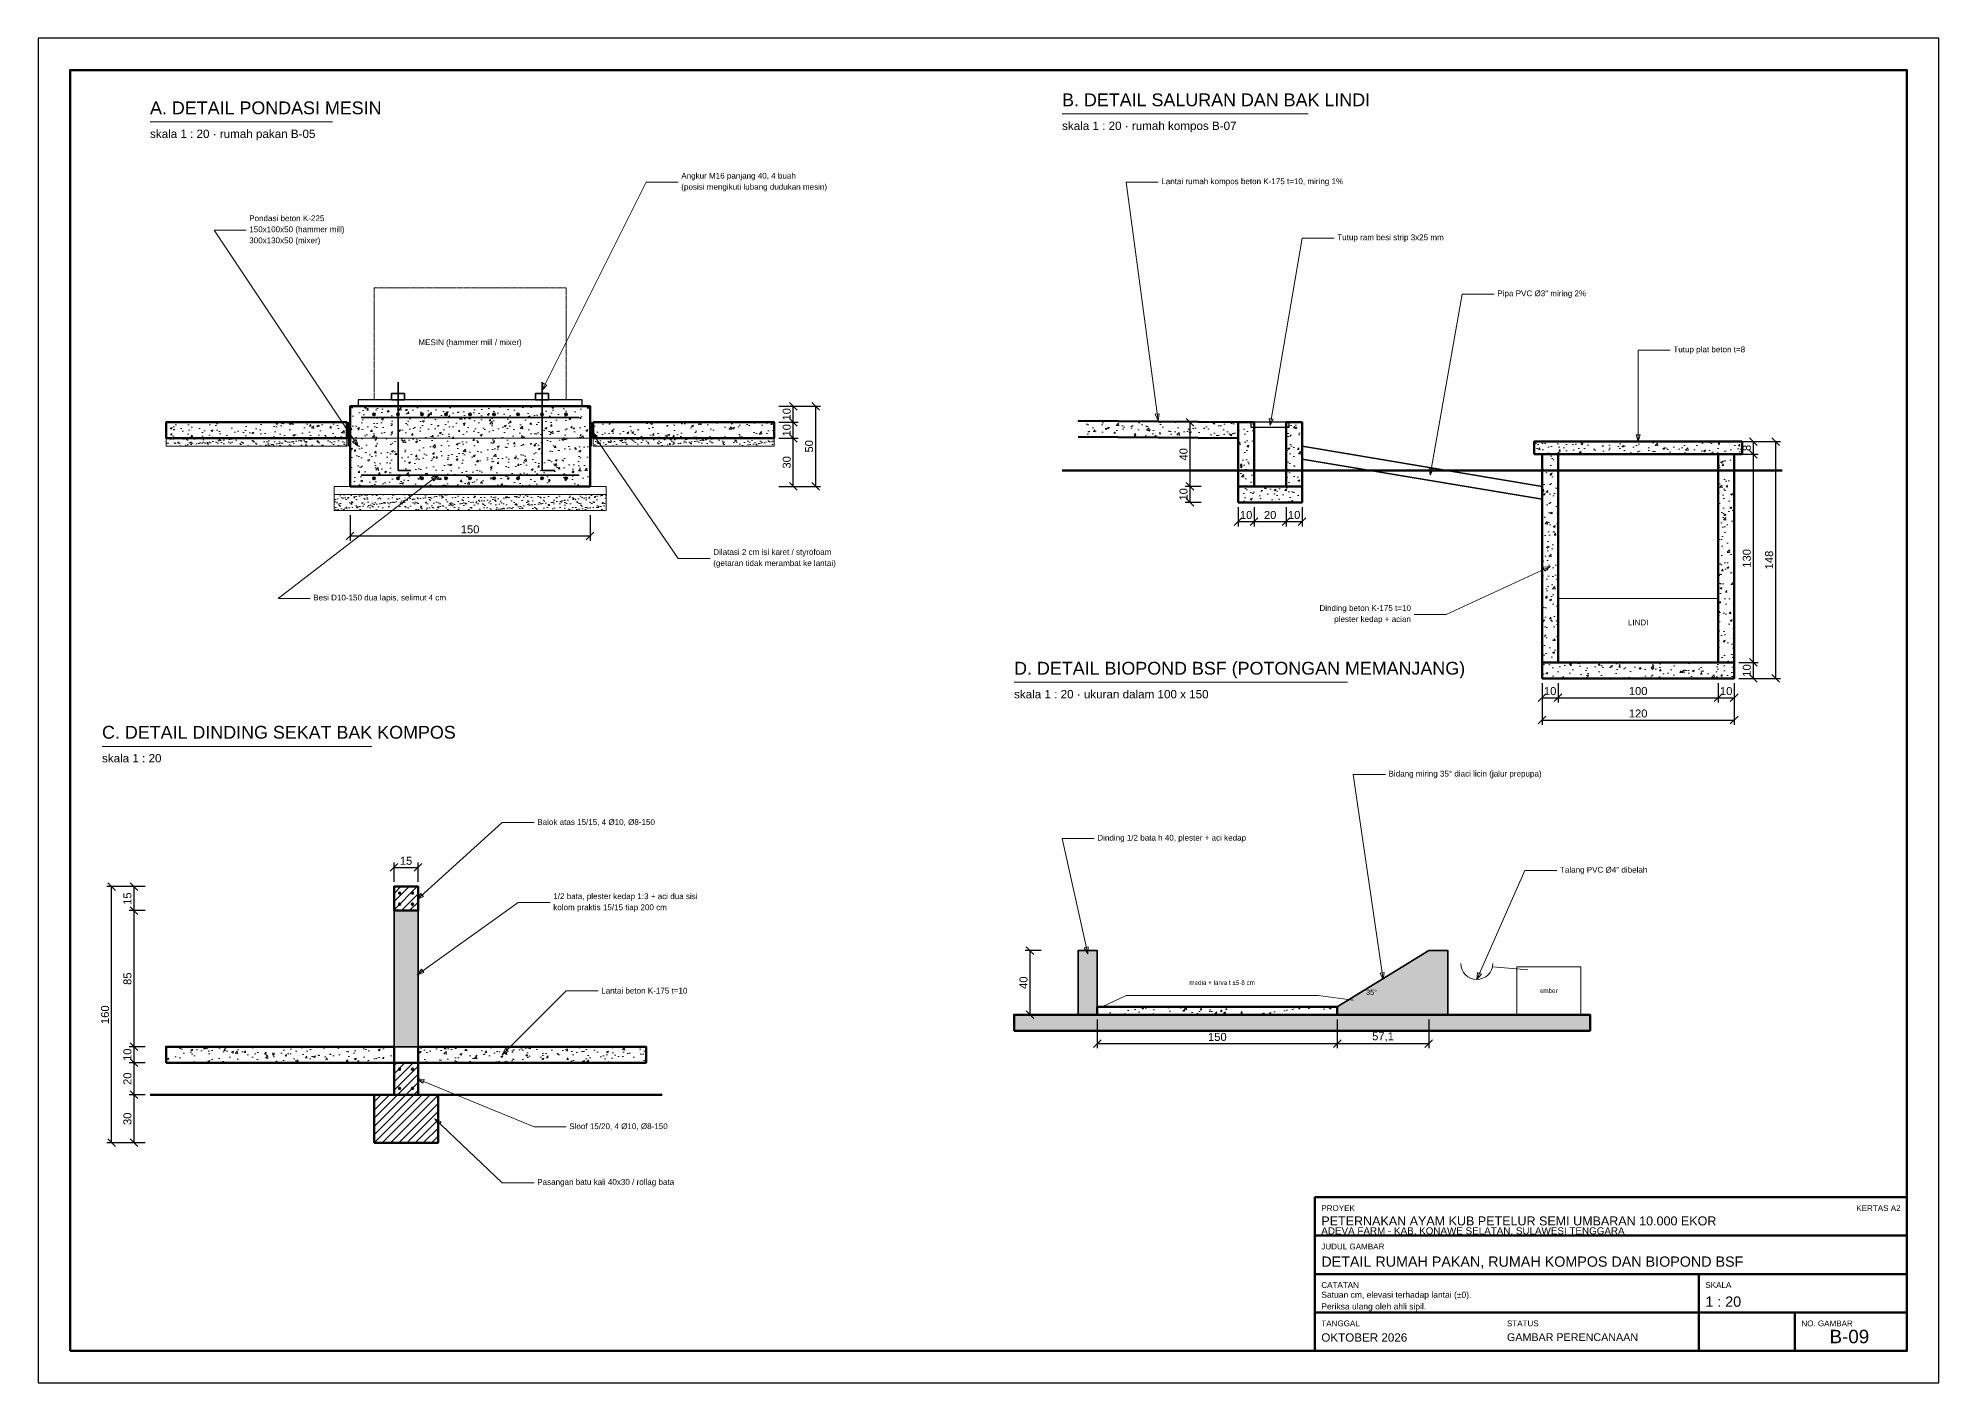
# Model space of a CAD drawing. Header units: centimetres. Extents: x 0 to 57986, y 0 to 4200.
# Drawn here: x 53610 to 54798, y 0 to 840 of the extents above; entities that cross this region are included whole.
import ezdxf
from ezdxf.enums import TextEntityAlignment as Align

# ---------------------------------------------------------------- set-up
doc = ezdxf.new("R2010")
doc.units = ezdxf.units.CM
doc.linetypes.add('DASHED', pattern=[1.524, 1.27, -0.254])
for name, color, linetype, lineweight in [('A-AIR', 5, 'CONTINUOUS', 18), ('A-BAJA', 6, 'CONTINUOUS', 25), ('A-BESI', 1, 'CONTINUOUS', 35), ('A-DIM', 140, 'CONTINUOUS', 13), ('A-DINDING', 32, 'CONTINUOUS', 35), ('A-FRAME', 7, 'CONTINUOUS', 50), ('A-HATCH', 8, 'CONTINUOUS', 9), ('A-PERABOT', 8, 'CONTINUOUS', 18), ('A-STRUKTUR', 7, 'CONTINUOUS', 50), ('A-TANAH', 34, 'CONTINUOUS', 18), ('A-TEKS', 7, 'CONTINUOUS', 18), ('A-TERSEMBUNYI', 8, 'DASHED', 13)]:
    doc.layers.add(name, color=color, linetype=linetype, lineweight=lineweight)
doc.styles.add('ARIAL', font='arial.ttf')
doc.dimstyles.new('D20', dxfattribs={"dimtxt": 5, "dimasz": 4, "dimexe": 3, "dimexo": 3, "dimgap": 1.6, "dimtad": 1, "dimdec": 1, "dimtxsty": 'ARIAL', "dimtsz": 2.4, "dimcen": 2.5, "dimclrd": 140, "dimclre": 140, "dimclrt": 250, "dimazin": 3, "dimtfac": 1, "dimtmove": 0, "dimatfit": 3})

msp = doc.modelspace()

# ---------------------------------------------------------------- hatches: boundary and pattern name
at = {"layer": 'A-BESI'}
h = msp.add_hatch(color=1, dxfattribs=at)
h.dxf.hatch_style = 1
edge = h.paths.add_edge_path()
edge.add_arc((53820, 605), 0.8, 0, 360)
h = msp.add_hatch(color=1, dxfattribs=at)
h.dxf.hatch_style = 1
edge = h.paths.add_edge_path()
edge.add_arc((53835, 605), 0.8, 0, 360)
h = msp.add_hatch(color=1, dxfattribs=at)
h.dxf.hatch_style = 1
edge = h.paths.add_edge_path()
edge.add_arc((53850, 605), 0.8, 0, 360)
h = msp.add_hatch(color=1, dxfattribs=at)
h.dxf.hatch_style = 1
edge = h.paths.add_edge_path()
edge.add_arc((53865, 605), 0.8, 0, 360)
h = msp.add_hatch(color=1, dxfattribs=at)
h.dxf.hatch_style = 1
edge = h.paths.add_edge_path()
edge.add_arc((53880, 605), 0.8, 0, 360)
h = msp.add_hatch(color=1, dxfattribs=at)
h.dxf.hatch_style = 1
edge = h.paths.add_edge_path()
edge.add_arc((53895, 605), 0.8, 0, 360)
h = msp.add_hatch(color=1, dxfattribs=at)
h.dxf.hatch_style = 1
edge = h.paths.add_edge_path()
edge.add_arc((53910, 605), 0.8, 0, 360)
h = msp.add_hatch(color=1, dxfattribs=at)
h.dxf.hatch_style = 1
edge = h.paths.add_edge_path()
edge.add_arc((53925, 605), 0.8, 0, 360)
h = msp.add_hatch(color=1, dxfattribs=at)
h.dxf.hatch_style = 1
edge = h.paths.add_edge_path()
edge.add_arc((53940, 605), 0.8, 0, 360)
h = msp.add_hatch(color=1, dxfattribs=at)
h.dxf.hatch_style = 1
edge = h.paths.add_edge_path()
edge.add_arc((53820, 565), 0.8, 0, 360)
h = msp.add_hatch(color=1, dxfattribs=at)
h.dxf.hatch_style = 1
edge = h.paths.add_edge_path()
edge.add_arc((53835, 565), 0.8, 0, 360)
h = msp.add_hatch(color=1, dxfattribs=at)
h.dxf.hatch_style = 1
edge = h.paths.add_edge_path()
edge.add_arc((53850, 565), 0.8, 0, 360)
h = msp.add_hatch(color=1, dxfattribs=at)
h.dxf.hatch_style = 1
edge = h.paths.add_edge_path()
edge.add_arc((53865, 565), 0.8, 0, 360)
h = msp.add_hatch(color=1, dxfattribs=at)
h.dxf.hatch_style = 1
edge = h.paths.add_edge_path()
edge.add_arc((53880, 565), 0.8, 0, 360)
h = msp.add_hatch(color=1, dxfattribs=at)
h.dxf.hatch_style = 1
edge = h.paths.add_edge_path()
edge.add_arc((53895, 565), 0.8, 0, 360)
h = msp.add_hatch(color=1, dxfattribs=at)
h.dxf.hatch_style = 1
edge = h.paths.add_edge_path()
edge.add_arc((53910, 565), 0.8, 0, 360)
h = msp.add_hatch(color=1, dxfattribs=at)
h.dxf.hatch_style = 1
edge = h.paths.add_edge_path()
edge.add_arc((53925, 565), 0.8, 0, 360)
h = msp.add_hatch(color=1, dxfattribs=at)
h.dxf.hatch_style = 1
edge = h.paths.add_edge_path()
edge.add_arc((53940, 565), 0.8, 0, 360)
h = msp.add_hatch(color=1, dxfattribs=at)
h.dxf.hatch_style = 1
edge = h.paths.add_edge_path()
edge.add_arc((53836, 306), 0.6, 0, 360)
h = msp.add_hatch(color=1, dxfattribs=at)
h.dxf.hatch_style = 1
edge = h.paths.add_edge_path()
edge.add_arc((53836, 299), 0.6, 0, 360)
h = msp.add_hatch(color=1, dxfattribs=at)
h.dxf.hatch_style = 1
edge = h.paths.add_edge_path()
edge.add_arc((53844, 306), 0.6, 0, 360)
h = msp.add_hatch(color=1, dxfattribs=at)
h.dxf.hatch_style = 1
edge = h.paths.add_edge_path()
edge.add_arc((53844, 299), 0.6, 0, 360)
h = msp.add_hatch(color=1, dxfattribs=at)
h.dxf.hatch_style = 1
edge = h.paths.add_edge_path()
edge.add_arc((53836, 196), 0.6, 0, 360)
h = msp.add_hatch(color=1, dxfattribs=at)
h.dxf.hatch_style = 1
edge = h.paths.add_edge_path()
edge.add_arc((53844, 196), 0.6, 0, 360)
h = msp.add_hatch(color=1, dxfattribs=at)
h.dxf.hatch_style = 1
edge = h.paths.add_edge_path()
edge.add_arc((53836, 184), 0.6, 0, 360)
h = msp.add_hatch(color=1, dxfattribs=at)
h.dxf.hatch_style = 1
edge = h.paths.add_edge_path()
edge.add_arc((53844, 184), 0.6, 0, 360)
at = {"layer": 'A-HATCH'}
h = msp.add_hatch(dxfattribs=at)
h.set_pattern_fill('AR-CONC', scale=0.07)
h.paths.add_polyline_path([(53805, 560), (53955, 560), (53955, 610), (53805, 610)])
h = msp.add_hatch(dxfattribs=at)
h.set_pattern_fill('AR-CONC', scale=0.07)
h.paths.add_polyline_path([(53690, 590), (53803, 590), (53803, 600), (53690, 600)])
h = msp.add_hatch(dxfattribs=at)
h.set_pattern_fill('AR-CONC', scale=0.07)
h.paths.add_polyline_path([(53957, 590), (54070, 590), (54070, 600), (53957, 600)])
h = msp.add_hatch(dxfattribs=at)
h.set_pattern_fill('AR-CONC', scale=0.07)
h.paths.add_polyline_path([(54260, 601), (54360, 600), (54360, 590), (54260, 591)])
h = msp.add_hatch(dxfattribs=at)
h.set_pattern_fill('AR-CONC', scale=0.07)
h.paths.add_polyline_path([(54360, 560), (54370, 560), (54370, 600), (54360, 600)])
h = msp.add_hatch(dxfattribs=at)
h.set_pattern_fill('AR-CONC', scale=0.07)
h.paths.add_polyline_path([(54390, 560), (54400, 560), (54400, 600), (54390, 600)])
h = msp.add_hatch(dxfattribs=at)
h.set_pattern_fill('AR-SAND', scale=0.1)
h.paths.add_polyline_path([(53690, 585), (53803, 585), (53803, 590), (53690, 590)])
h = msp.add_hatch(dxfattribs=at)
h.set_pattern_fill('AR-SAND', scale=0.1)
h.paths.add_polyline_path([(53957, 585), (54070, 585), (54070, 590), (53957, 590)])
h = msp.add_hatch(dxfattribs=at)
h.set_pattern_fill('AR-CONC', scale=0.07)
h.paths.add_polyline_path([(54545, 580), (54675, 580), (54675, 588), (54545, 588)])
h = msp.add_hatch(dxfattribs=at)
h.set_pattern_fill('AR-CONC', scale=0.07)
h.paths.add_polyline_path([(54550, 450), (54560, 450), (54560, 580), (54550, 580)])
h = msp.add_hatch(dxfattribs=at)
h.set_pattern_fill('AR-CONC', scale=0.07)
h.paths.add_polyline_path([(54660, 450), (54670, 450), (54670, 580), (54660, 580)])
h = msp.add_hatch(dxfattribs=at)
h.set_pattern_fill('AR-CONC', scale=0.07)
h.paths.add_polyline_path([(54360, 550), (54400, 550), (54400, 560), (54360, 560)])
h = msp.add_hatch(dxfattribs=at)
h.set_pattern_fill('AR-SAND', scale=0.1)
h.paths.add_polyline_path([(53795, 545), (53965, 545), (53965, 555), (53795, 555)])
h = msp.add_hatch(dxfattribs=at)
h.set_pattern_fill('AR-CONC', scale=0.07)
h.paths.add_polyline_path([(54550, 440), (54670, 440), (54670, 450), (54550, 450)])
h = msp.add_hatch(dxfattribs=at)
h.set_pattern_fill('ANSI31', scale=1.14)
h.paths.add_polyline_path([(53832.5, 295), (53847.5, 295), (53847.5, 310), (53832.5, 310)])
at = {"layer": 'A-HATCH', "true_color": 0xe2ceb6}
h = msp.add_hatch(color=8, dxfattribs=at)
h.dxf.hatch_style = 1
h.paths.add_polyline_path([(53832.5, 210), (53847.5, 210), (53847.5, 295), (53832.5, 295)])
h = msp.add_hatch(color=8, dxfattribs=at)
h.dxf.hatch_style = 1
h.paths.add_polyline_path([(54260, 230), (54272, 230), (54272, 270), (54260, 270)])
h = msp.add_hatch(color=8, dxfattribs=at)
h.dxf.hatch_style = 1
h.paths.add_polyline_path([(54422, 235), (54479.13, 270), (54491.13, 270), (54491.13, 230), (54422, 230)])
at = {"layer": 'A-HATCH'}
h = msp.add_hatch(dxfattribs=at)
h.set_pattern_fill('AR-CONC', scale=0.07)
h.paths.add_polyline_path([(54220, 220), (54580, 220), (54580, 230), (54220, 230)])
h = msp.add_hatch(dxfattribs=at)
h.set_pattern_fill('AR-CONC', scale=0.07)
h.paths.add_polyline_path([(54272, 230), (54422, 230), (54422, 235), (54272, 235)])
h = msp.add_hatch(dxfattribs=at)
h.set_pattern_fill('AR-CONC', scale=0.07)
h.paths.add_polyline_path([(53690, 200), (53832.5, 200), (53832.5, 210), (53690, 210)])
h = msp.add_hatch(dxfattribs=at)
h.set_pattern_fill('AR-CONC', scale=0.07)
h.paths.add_polyline_path([(53847.5, 200), (53990, 200), (53990, 210), (53847.5, 210)])
h = msp.add_hatch(dxfattribs=at)
h.set_pattern_fill('ANSI31', scale=1.14)
h.paths.add_polyline_path([(53832.5, 180), (53847.5, 180), (53847.5, 200), (53832.5, 200)])
h = msp.add_hatch(dxfattribs=at)
h.set_pattern_fill('ANSI31', scale=1.14)
h.paths.add_polyline_path([(53820, 150), (53860, 150), (53860, 180), (53820, 180)])

# ---------------------------------------------------------------- linework, layer by layer
at = {"layer": 'A-AIR'}
for p, q in [((54560, 490), (54660, 490)), ((54519.13, 260), (54541.13, 258))]:
    msp.add_line(p, q, dxfattribs=at)
at = {"layer": 'A-AIR', "lineweight": 35}
for points in [[(54400, 585), (54550, 560)], [(54400, 577), (54550, 552)]]:
    msp.add_lwpolyline(points, dxfattribs=at)
at = {"layer": 'A-AIR'}
msp.add_arc((54509.13, 262), 10, 180, 360, dxfattribs=at)
at = {"layer": 'A-BAJA'}
for points in [[(53810, 610), (53950, 610), (53950, 614), (53810, 614)], [(54368, 597), (54392, 597), (54392, 600), (54368, 600)]]:
    msp.add_lwpolyline(points, close=True, dxfattribs=at)
at = {"layer": 'A-BESI', "lineweight": 35}
for p, q in [((53835, 570), (53835, 625)), ((53925, 570), (53925, 625)), ((53812, 603), (53948, 603)), ((53812, 567), (53948, 567)), ((53835, 570), (53843, 570)), ((53925, 570), (53933, 570))]:
    msp.add_line(p, q, dxfattribs=at)
at = {"layer": 'A-BESI'}
for points in [[(53831, 614), (53839, 614), (53839, 618), (53831, 618)], [(53921, 614), (53929, 614), (53929, 618), (53921, 618)]]:
    msp.add_lwpolyline(points, close=True, dxfattribs=at)
for centre, radius in [((53820, 605), 0.8), ((53835, 605), 0.8), ((53850, 605), 0.8), ((53865, 605), 0.8), ((53880, 605), 0.8), ((53895, 605), 0.8), ((53910, 605), 0.8), ((53925, 605), 0.8), ((53940, 605), 0.8), ((53820, 565), 0.8), ((53835, 565), 0.8), ((53850, 565), 0.8), ((53865, 565), 0.8), ((53880, 565), 0.8), ((53895, 565), 0.8), ((53910, 565), 0.8), ((53925, 565), 0.8), ((53940, 565), 0.8), ((53836, 306), 0.6), ((53836, 299), 0.6), ((53844, 306), 0.6), ((53844, 299), 0.6), ((53836, 196), 0.6), ((53844, 196), 0.6), ((53836, 184), 0.6), ((53844, 184), 0.6)]:
    msp.add_circle(centre, radius, dxfattribs=at)
at = {"layer": 'A-DIM'}
for points in [[(53925, 620), (53990, 750), (54010, 750)], [(54310, 601), (54290, 750), (54310, 750)], [(53810, 585), (53720, 720), (53740, 720)], [(54380, 598), (54400, 715), (54420, 715)], [(54480, 567), (54500, 680), (54520, 680)], [(54610, 588), (54610, 645), (54630, 645)], [(53956, 594), (54010, 515), (54030, 515)], [(53860, 567), (53760, 490), (53780, 490)], [(54555, 510), (54490, 480), (54470, 480)], [(54450.56, 252), (54432, 380), (54452, 380)], [(53847, 302), (53900, 350), (53920, 350)], [(54266, 268), (54250, 340), (54270, 340)], [(54509.13, 252), (54539.13, 320), (54559.13, 320)], [(53847, 255), (53910, 300), (53930, 300)], [(53900, 205), (53940, 245), (53960, 245)], [(53847, 190), (53920, 160), (53940, 160)], [(53858, 165), (53900, 125), (53920, 125)]]:
    msp.add_lwpolyline(points, dxfattribs=at)
for points in [[(53925, 620), (53928.04, 623.18), (53925.72, 624.34)], [(53956, 594), (53957.3, 589.8), (53959.45, 591.26)], [(54310, 601), (54310.73, 605.34), (54308.15, 604.99)], [(54380, 598), (54381.99, 601.92), (54379.43, 602.36)], [(53810, 585), (53808.75, 589.22), (53806.59, 587.78)], [(54610, 588), (54611.3, 592.2), (54608.7, 592.2)], [(54480, 567), (54482.01, 570.91), (54479.45, 571.37)], [(53860, 567), (53855.88, 565.47), (53857.46, 563.41)], [(54555, 510), (54550.64, 509.42), (54551.73, 507.06)], [(53847, 302), (53850.99, 303.86), (53849.24, 305.79)], [(54266, 268), (54266.36, 272.39), (54263.82, 271.82)], [(53847, 255), (53851.18, 256.39), (53849.66, 258.5)], [(54450.56, 252), (54451.25, 256.35), (54448.67, 255.97)], [(54509.13, 252), (54512.01, 255.32), (54509.63, 256.37)], [(53900, 205), (53903.89, 207.05), (53902.05, 208.89)], [(53847, 190), (53850.39, 187.2), (53851.38, 189.6)], [(53858, 165), (53860.15, 161.16), (53861.94, 163.04)]]:
    msp.add_lwpolyline(points, close=True, dxfattribs=at)
at = {"layer": 'A-DINDING'}
for points in [[(53832.5, 210), (53847.5, 210), (53847.5, 295), (53832.5, 295)], [(54260, 230), (54272, 230), (54272, 270), (54260, 270)]]:
    msp.add_lwpolyline(points, close=True, dxfattribs=at)
msp.add_lwpolyline([(54422, 235), (54479.13, 270), (54491.13, 270), (54491.13, 230)], dxfattribs=at)
at = {"layer": 'A-FRAME'}
for p, q in [((54408, 92), (54778, 92)), ((54408, 68), (54778, 68)), ((54648, 20), (54648, 68)), ((54408, 44), (54778, 44)), ((54708, 20), (54708, 44))]:
    msp.add_line(p, q, dxfattribs=at)
at = {"layer": 'A-FRAME', "lineweight": 25}
msp.add_lwpolyline([(53610, 0), (54798, 0), (54798, 840), (53610, 840)], close=True, dxfattribs=at)
at = {"layer": 'A-FRAME'}
for points in [[(53630, 20), (54778, 20), (54778, 820), (53630, 820)], [(54408, 20), (54778, 20), (54778, 116), (54408, 116)]]:
    msp.add_lwpolyline(points, close=True, dxfattribs=at)
at = {"layer": 'A-HATCH'}
for p, q in [((53690, 590), (54070, 590)), ((54220, 220), (54580, 220))]:
    msp.add_line(p, q, dxfattribs=at)
for points in [[(53690, 585), (53803, 585), (53803, 590), (53690, 590)], [(53957, 585), (54070, 585), (54070, 590), (53957, 590)], [(53795, 555), (53965, 555), (53965, 560), (53795, 560)], [(53795, 545), (53965, 545), (53965, 555), (53795, 555)]]:
    msp.add_lwpolyline(points, close=True, dxfattribs=at)
at = {"layer": 'A-PERABOT', "lineweight": 25}
for p, q in [((53804, 585), (53804, 600)), ((53956, 585), (53956, 600))]:
    msp.add_line(p, q, dxfattribs=at)
at = {"layer": 'A-PERABOT'}
msp.add_lwpolyline([(54534.13, 230), (54574.13, 230), (54574.13, 260), (54534.13, 260)], close=True, dxfattribs=at)
msp.add_lwpolyline([(54275, 235), (54290, 242), (54410, 242), (54432, 239)], dxfattribs=at)
at = {"layer": 'A-STRUKTUR'}
for points in [[(53805, 560), (53955, 560), (53955, 610), (53805, 610)], [(53690, 590), (53803, 590), (53803, 600), (53690, 600)], [(53957, 590), (54070, 590), (54070, 600), (53957, 600)], [(54360, 560), (54370, 560), (54370, 600), (54360, 600)], [(54390, 560), (54400, 560), (54400, 600), (54390, 600)], [(54545, 580), (54675, 580), (54675, 588), (54545, 588)], [(54550, 450), (54560, 450), (54560, 580), (54550, 580)], [(54660, 450), (54670, 450), (54670, 580), (54660, 580)], [(54360, 550), (54400, 550), (54400, 560), (54360, 560)], [(54550, 440), (54670, 440), (54670, 450), (54550, 450)], [(53832.5, 295), (53847.5, 295), (53847.5, 310), (53832.5, 310)], [(54220, 220), (54580, 220), (54580, 230), (54220, 230)], [(54272, 230), (54422, 230), (54422, 235), (54272, 235)], [(53690, 200), (53832.5, 200), (53832.5, 210), (53690, 210)], [(53847.5, 200), (53990, 200), (53990, 210), (53847.5, 210)], [(53832.5, 180), (53847.5, 180), (53847.5, 200), (53832.5, 200)], [(53820, 150), (53860, 150), (53860, 180), (53820, 180)]]:
    msp.add_lwpolyline(points, close=True, dxfattribs=at)
for points in [[(54260, 601), (54360, 600)], [(54260, 591), (54360, 590)]]:
    msp.add_lwpolyline(points, dxfattribs=at)
at = {"layer": 'A-TANAH', "lineweight": 50}
for p, q in [((54250, 570), (54700, 570)), ((53680, 180), (54000, 180))]:
    msp.add_line(p, q, dxfattribs=at)
at = {"layer": 'A-TEKS'}
for p, q in [((53680, 787.6), (53794.08, 787.6)), ((54250, 792.6), (54403.76, 792.6)), ((54220, 437.6), (54428.32, 437.6)), ((53650, 397.6), (53818.64, 397.6))]:
    msp.add_line(p, q, dxfattribs=at)
at = {"layer": 'A-TERSEMBUNYI'}
msp.add_lwpolyline([(53820, 614), (53940, 614), (53940, 684), (53820, 684)], close=True, dxfattribs=at)

# ---------------------------------------------------------------- texts
at = {"layer": 'A-TEKS', "style": 'ARIAL'}
for s, p in [('A. DETAIL PONDASI MESIN', (53680, 790)), ('B. DETAIL SALURAN DAN BAK LINDI', (54250, 795)), ('D. DETAIL BIOPOND BSF (POTONGAN MEMANJANG)', (54220, 440)), ('C. DETAIL DINDING SEKAT BAK KOMPOS', (53650, 400))]:
    msp.add_text(s, height=8, dxfattribs=at).set_placement(p, align=Align.BOTTOM_LEFT)
for s, height, p in [('skala 1 : 20 · rumah kompos B-07', 5.2, (54250, 787.8)), ('skala 1 : 20 · rumah pakan B-05', 5.2, (53680, 782.8)), ('skala 1 : 20 · ukuran dalam 100 x 150', 5.2, (54220, 432.8)), ('skala 1 : 20', 5.2, (53650, 392.8)), ('PROYEK', 3.6, (54412, 111)), ('ADEVA FARM - KAB. KONAWE SELATAN, SULAWESI TENGGARA', 4.4, (54412, 97.2)), ('PETERNAKAN AYAM KUB PETELUR SEMI UMBARAN 10.000 EKOR', 5.6, (54412, 104)), ('JUDUL GAMBAR', 3.6, (54412, 87)), ('DETAIL RUMAH PAKAN, RUMAH KOMPOS DAN BIOPOND BSF', 6.4, (54412, 79)), ('CATATAN', 3.6, (54412, 63)), ('SKALA', 3.6, (54652, 63)), ('1 : 20', 6.4, (54652, 54)), ('TANGGAL', 3.6, (54412, 39)), ('STATUS', 3.6, (54528, 39)), ('NO. GAMBAR', 3.6, (54712, 39)), ('OKTOBER 2026', 5.2, (54412, 31)), ('GAMBAR PERENCANAAN', 4.8, (54528, 31))]:
    msp.add_text(s, height=height, dxfattribs=at).set_placement(p, align=Align.TOP_LEFT)
for s, height, p in [('MESIN (hammer mill / mixer)', 3.6, (53880, 650)), ('LINDI', 3.6, (54610, 475)), ('media + larva t ±5-8 cm', 2.8, (54350, 250)), ('ember', 2.8, (54554.13, 245)), ('B-09', 8.4, (54742, 29))]:
    msp.add_text(s, height=height, dxfattribs=at).set_placement(p, align=Align.MIDDLE_CENTER)
msp.add_text('35°', height=3.2, dxfattribs=at).set_placement((54440, 244), align=Align.MIDDLE_LEFT)
msp.add_text('KERTAS A2', height=3.6, dxfattribs=at).set_placement((54774, 111), align=Align.TOP_RIGHT)
at = {"layer": 'A-TEKS', "line_spacing_factor": 1.15, "style": 'ARIAL'}
for s, insert, char_height, attachment_point in [('Angkur M16 panjang 40, 4 buah\\P(posisi mengikuti lubang dudukan mesin)', (54012, 750), 3.6, 4), ('Lantai rumah kompos beton K-175 t=10, miring 1%', (54312, 750), 3.6, 4), ('Pondasi beton K-225\\P150x100x50 (hammer mill)\\P300x130x50 (mixer)', (53742, 720), 3.6, 4), ('Tutup ram besi strip 3x25 mm', (54422, 715), 3.6, 4), ('Pipa PVC Ø3" miring 2%', (54522, 680), 3.6, 4), ('Tutup plat beton t=8', (54632, 645), 3.6, 4), ('Dilatasi 2 cm isi karet / styrofoam\\P(getaran tidak merambat ke lantai)', (54032, 515), 3.6, 4), ('Besi D10-150 dua lapis, selimut 4 cm', (53782, 490), 3.6, 4), ('Dinding beton K-175 t=10\\Pplester kedap + acian', (54468, 480), 3.6, 6), ('Bidang miring 35° diaci licin (jalur prepupa)', (54454, 380), 3.6, 4), ('Balok atas 15/15, 4 Ø10, Ø8-150', (53922, 350), 3.6, 4), ('Dinding 1/2 bata h 40, plester + aci kedap', (54272, 340), 3.6, 4), ('Talang PVC Ø4" dibelah', (54561.13, 320), 3.6, 4), ('1/2 bata, plester kedap 1:3 + aci dua sisi\\Pkolom praktis 15/15 tiap 200 cm', (53932, 300), 3.6, 4), ('Lantai beton K-175 t=10', (53962, 245), 3.6, 4), ('Sloof 15/20, 4 Ø10, Ø8-150', (53942, 160), 3.6, 4), ('Pasangan batu kali 40x30 / rollag bata', (53922, 125), 3.6, 4), ('Satuan cm, elevasi terhadap lantai (±0).\\PPeriksa ulang oleh ahli sipil.', (54412, 57), 3.8, 1)]:
    msp.add_mtext(s, dxfattribs=dict(at, insert=insert, char_height=char_height, attachment_point=attachment_point))

# ---------------------------------------------------------------- dimensions: what is measured, and where the dimension line sits
at = {"layer": 'A-DIM'}
for base, p1, p2 in [((54082, 600), (54070, 600), (54070, 610)), ((54096, 560), (54070, 560), (54070, 610)), ((54082, 590), (54070, 590), (54070, 600)), ((54330, 560), (54340, 560), (54340, 600)), ((54082, 560), (54070, 560), (54070, 590)), ((54682, 580), (54670, 580), (54670, 588)), ((54696, 440), (54670, 440), (54670, 588)), ((54682, 450), (54670, 450), (54670, 580)), ((54330, 550), (54340, 550), (54340, 560)), ((54682, 440), (54670, 440), (54670, 450)), ((53656, 150), (53680, 150), (53680, 310)), ((53670, 295), (53680, 295), (53680, 310)), ((53670, 210), (53680, 210), (53680, 295)), ((54230, 230), (54240, 230), (54240, 270)), ((53670, 200), (53680, 200), (53680, 210)), ((53670, 180), (53680, 180), (53680, 200)), ((53670, 150), (53680, 150), (53680, 180))]:
    msp.add_linear_dim(base=base, p1=p1, p2=p2, angle=90, dimstyle='D20', dxfattribs=at).render()
for base, p1, p2 in [((54360, 538), (54360, 550), (54370, 550)), ((54370, 538), (54370, 550), (54390, 550)), ((54390, 538), (54390, 550), (54400, 550)), ((53805, 529), (53805, 545), (53955, 545)), ((54550, 428), (54550, 440), (54560, 440)), ((54550, 414), (54550, 440), (54670, 440)), ((54560, 428), (54560, 440), (54660, 440)), ((54660, 428), (54660, 440), (54670, 440)), ((53832.5, 322), (53832.5, 310), (53847.5, 310)), ((54272, 212), (54272, 230), (54422, 230)), ((54422, 212), (54422, 230), (54479.13, 230))]:
    msp.add_linear_dim(base=base, p1=p1, p2=p2, dimstyle='D20', dxfattribs=at).render()

doc.saveas('drawing.dxf')
